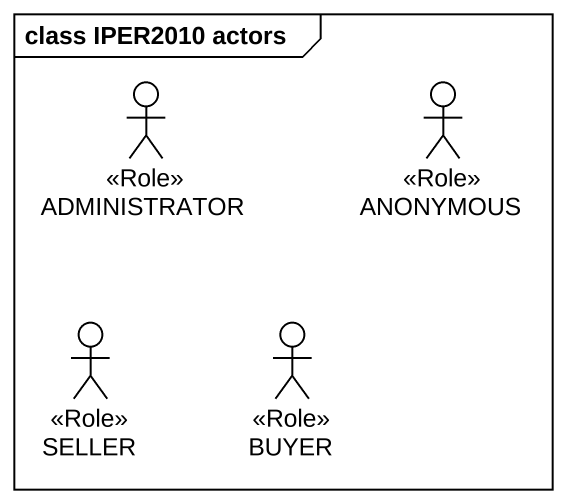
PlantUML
@startuml
mainframe class IPER2010 actors
actor ADMINISTRATOR <<Role>>
actor ANONYMOUS <<Role>>
actor SELLER <<Role>>
actor BUYER <<Role>>
@enduml
